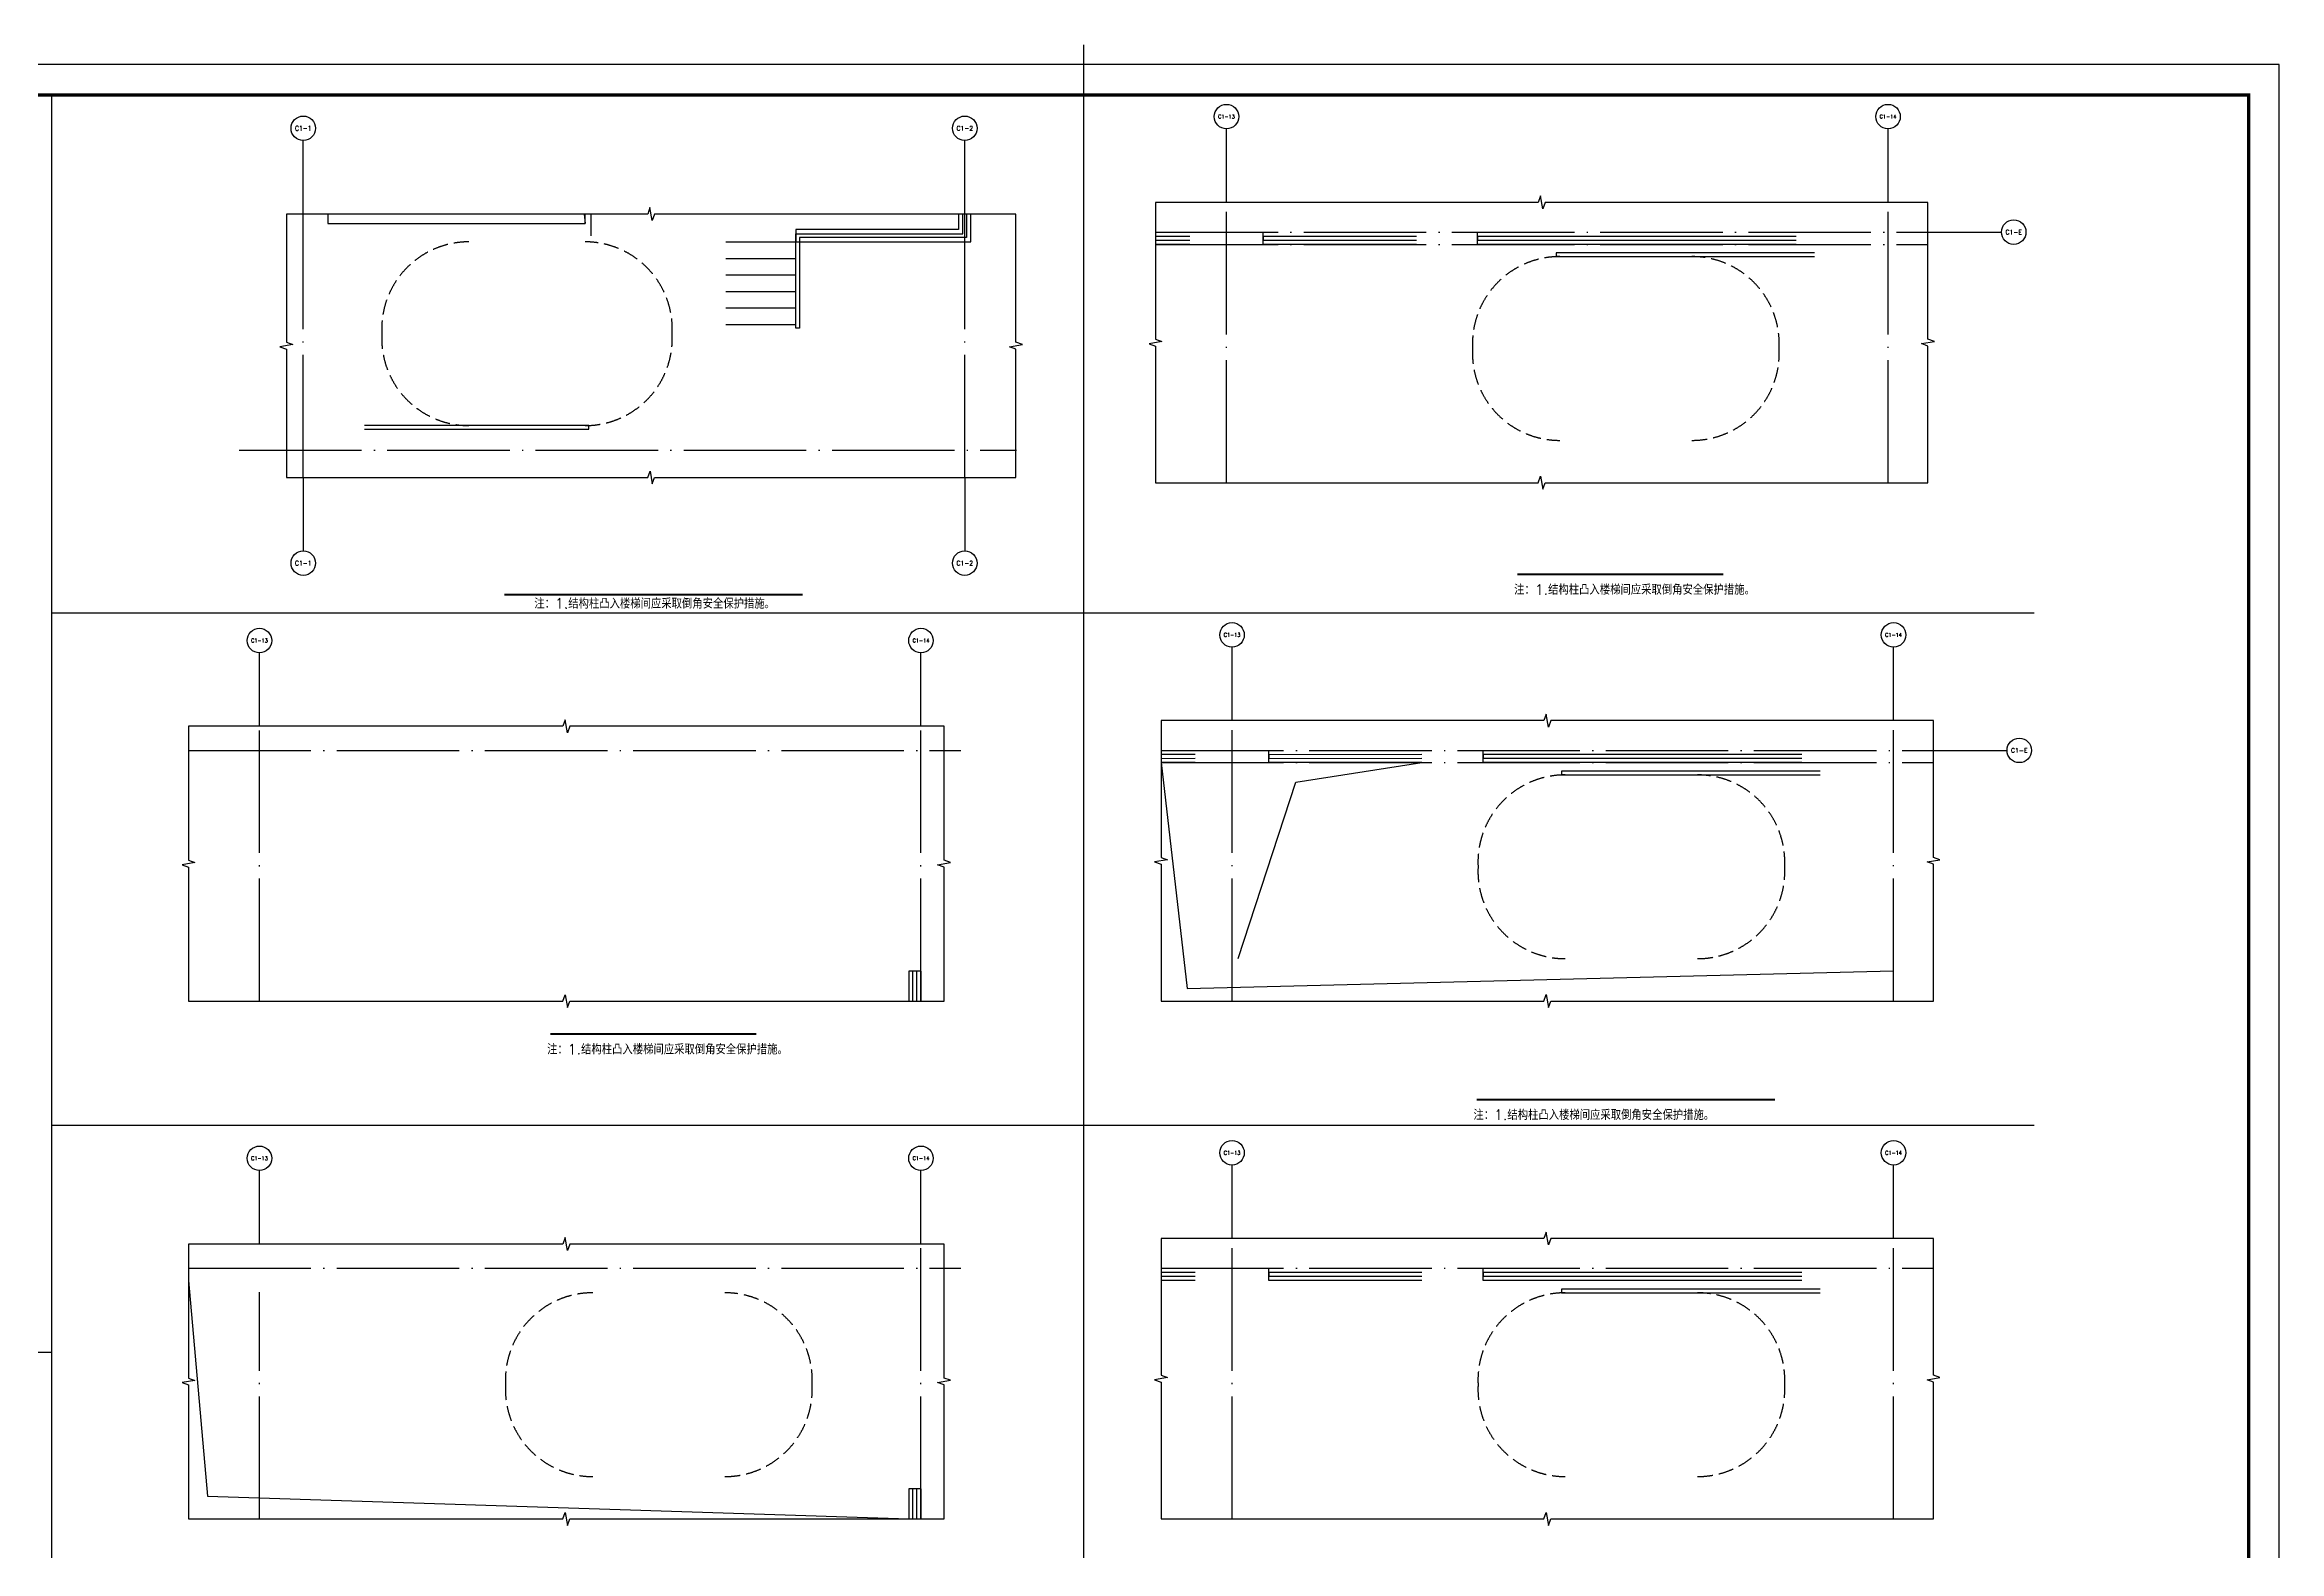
# Model space of a CAD drawing. Extents: x 6843040 to 15500510, y -6507076 to -4940511.
# Drawn here: x 7660280 to 7696762, y -6002124 to -5977528 of the extents above; entities that cross this region are included whole.
import ezdxf
from ezdxf.enums import TextEntityAlignment as Align

# ---------------------------------------------------------------- set-up
doc = ezdxf.new("R2010")
doc.units = 0
doc.header["$LTSCALE"] = 1000
doc.header["$MEASUREMENT"] = 0
doc.linetypes.add('DASH', pattern=[0.35, 0.25, -0.1])
doc.linetypes.add('DOTE', pattern=[2.42, 2, -0.2, 0.02, -0.2])
for name, color, linetype in [('AXIS', 3, 'Continuous'), ('AXIS_TEXT', 7, 'Continuous'), ('DIM_SYMB', 3, 'Continuous'), ('DOTE', 8, 'DOTE'), ('E_LINE_6', 11, 'Continuous'), ('FLOOR', 9, 'Continuous'), ('plan-1', 40, 'Continuous'), ('PUB_HACTH', 8, 'Continuous'), ('PUB_TEXT', 7, 'Continuous'), ('PUB_TITLE', 4, 'Continuous'), ('RAIL', 163, 'Continuous'), ('STAIR', 2, 'Continuous'), ('WINDOW', 4, 'Continuous')]:
    doc.layers.add(name, color=color, linetype=linetype)
doc.styles.add('_HZTXT', font='SIMPLEX', dxfattribs={"width": 0.9, "bigfont": 'HZTXT'})
doc.styles.add('_TCH_AXIS', font='COMPLEX', dxfattribs={"bigfont": 'GBCBIG'})
doc.styles.add('COMPLEX', font='COMPLEX')

# ---------------------------------------------------------------- blocks, each defined once
blk = doc.blocks.new('_AXISO')
blk.add_circle((0, 0), 0.5)
at = {"layer": 'AXIS_TEXT', "style": 'COMPLEX', "width": 1.041667}
blk.add_attdef('A', text='', height=0.56, dxfattribs=at).set_placement((-0.25, -0.28), (0.25, -0.28), align=Align.FIT)

msp = doc.modelspace()

# ---------------------------------------------------------------- linework, layer by layer
msp.add_lwpolyline([(7675201.3, -5980292.8), (7675201.3, -5980546.4)])
at = {"layer": 'AXIS'}
for p, q in [((7664501.3, -5980292.8), (7664501.3, -5979092.9)), ((7675301.3, -5980292.8), (7675301.3, -5979092.9)), ((7679574.2, -5980102.1), (7679574.2, -5978902.1)), ((7690374.2, -5980102.1), (7690374.2, -5978902.1)), ((7691026.9, -5980587.7), (7692226.9, -5980587.7)), ((7664501.3, -5984591.8), (7664501.3, -5985791.8)), ((7675301.3, -5984591.8), (7675301.3, -5985791.8)), ((7663786.2, -5988655.3), (7663786.2, -5987455.3)), ((7674586.2, -5988655.3), (7674586.2, -5987455.3)), ((7679664.5, -5988563.1), (7679664.5, -5987363.2)), ((7690464.5, -5988563.1), (7690464.5, -5987363.2)), ((7691117.2, -5989048.8), (7692317.2, -5989048.8)), ((7691117.2, -5989048.8), (7692317.2, -5989048.8)), ((7663786.2, -5997108.2), (7663786.2, -5995908.2)), ((7674586.2, -5997108.2), (7674586.2, -5995908.2)), ((7679664.5, -5997017.8), (7679664.5, -5995817.9)), ((7690464.5, -5997017.8), (7690464.5, -5995817.9))]:
    msp.add_line(p, q, dxfattribs=at)
at = {"layer": 'DIM_SYMB'}
for points in [[(7676136.7, -5980292.8), (7670237.2, -5980292.8), (7670198.9, -5980397.8), (7670161.9, -5980187.8), (7670124.7, -5980292.8), (7664225.1, -5980292.8)], [(7678415.1, -5980102.1), (7678415.1, -5982334.5), (7678520.1, -5982372.7), (7678310.1, -5982409.7), (7678415.1, -5982447), (7678415.1, -5984679.3)], [(7691026.9, -5980102.1), (7684777.3, -5980102.1), (7684739.1, -5980207.1), (7684702, -5979997.1), (7684664.8, -5980102.1), (7678415.1, -5980102.1)], [(7691026.9, -5984679.3), (7691026.9, -5982447), (7690921.9, -5982408.7), (7691131.9, -5982371.7), (7691026.9, -5982334.5), (7691026.9, -5980102.1)], [(7664225.1, -5980292.8), (7664225.1, -5982386.5), (7664330.1, -5982424.8), (7664120.1, -5982461.8), (7664225.1, -5982499), (7664225.1, -5984592.8)], [(7676136.7, -5984592.8), (7676136.7, -5982499), (7676031.7, -5982460.8), (7676241.7, -5982423.8), (7676136.7, -5982386.5), (7676136.7, -5980292.8)], [(7664225.1, -5984592.8), (7670124.7, -5984592.8), (7670162.9, -5984487.8), (7670199.9, -5984697.8), (7670237.2, -5984592.8), (7676136.7, -5984592.8)], [(7678415.1, -5984679.3), (7684664.8, -5984679.3), (7684703, -5984574.3), (7684740, -5984784.3), (7684777.3, -5984679.3), (7691026.9, -5984679.3)], [(7662627.2, -5988655.3), (7662627.2, -5990842.5), (7662732.2, -5990880.7), (7662522.2, -5990917.7), (7662627.2, -5990955), (7662627.2, -5993142.2)], [(7674962.4, -5988655.3), (7668851.1, -5988655.3), (7668812.8, -5988760.3), (7668775.8, -5988550.3), (7668738.6, -5988655.3), (7662627.2, -5988655.3)], [(7674962.4, -5993142.2), (7674962.4, -5990955), (7674857.4, -5990916.8), (7675067.4, -5990879.7), (7674962.4, -5990842.5), (7674962.4, -5988655.3)], [(7678505.4, -5988563.1), (7678505.4, -5990795.5), (7678610.4, -5990833.7), (7678400.4, -5990870.7), (7678505.4, -5990908), (7678505.4, -5993140.3)], [(7691117.2, -5988563.1), (7684867.6, -5988563.1), (7684829.3, -5988668.1), (7684792.3, -5988458.1), (7684755.1, -5988563.1), (7678505.4, -5988563.1)], [(7691117.2, -5993140.3), (7691117.2, -5990908), (7691012.2, -5990869.8), (7691222.2, -5990832.7), (7691117.2, -5990795.5), (7691117.2, -5988563.1)], [(7662627.2, -5993142.2), (7668738.6, -5993142.2), (7668776.8, -5993037.2), (7668813.8, -5993247.2), (7668851.1, -5993142.2), (7674962.4, -5993142.2)], [(7678505.4, -5993140.3), (7684755.1, -5993140.3), (7684793.3, -5993035.3), (7684830.3, -5993245.3), (7684867.6, -5993140.3), (7691117.2, -5993140.3)], [(7674962.4, -5997108.2), (7668851.1, -5997108.2), (7668812.8, -5997213.2), (7668775.8, -5997003.2), (7668738.6, -5997108.2), (7662627.2, -5997108.2)], [(7678505.4, -5997017.8), (7678505.4, -5999250.2), (7678610.4, -5999288.4), (7678400.4, -5999325.4), (7678505.4, -5999362.7), (7678505.4, -6001595.1)], [(7691117.2, -5997017.8), (7684867.6, -5997017.8), (7684829.3, -5997122.8), (7684792.3, -5996912.8), (7684755.1, -5997017.8), (7678505.4, -5997017.8)], [(7691117.2, -6001595.1), (7691117.2, -5999362.7), (7691012.2, -5999324.5), (7691222.2, -5999287.5), (7691117.2, -5999250.2), (7691117.2, -5997017.8)], [(7662627.2, -5997108.2), (7662627.2, -5999295.4), (7662732.2, -5999333.6), (7662522.2, -5999370.6), (7662627.2, -5999407.9), (7662627.2, -6001595.1)], [(7674962.4, -6001595.1), (7674962.4, -5999407.9), (7674857.4, -5999369.6), (7675067.4, -5999332.6), (7674962.4, -5999295.4), (7674962.4, -5997108.2)], [(7662627.2, -6001595.1), (7668738.6, -6001595.1), (7668776.8, -6001490.1), (7668813.8, -6001700.1), (7668851.1, -6001595.1), (7674962.4, -6001595.1)], [(7678505.4, -6001595.1), (7684755.1, -6001595.1), (7684793.3, -6001490.1), (7684830.3, -6001700.1), (7684867.6, -6001595.1), (7691117.2, -6001595.1)]]:
    msp.add_lwpolyline(points, dxfattribs=at)
at = {"layer": 'DIM_SYMB', "const_width": 35}
for points in [[(7684324.6, -5986175.6), (7687684.9, -5986175.6)], [(7667781.8, -5986506.5), (7672651.9, -5986506.5)], [(7668536.7, -5993680), (7671897, -5993680)], [(7683660, -5994750.4), (7688530.1, -5994750.4)]]:
    msp.add_lwpolyline(points, dxfattribs=at)
at = {"layer": 'DOTE'}
for p, q in [((7679574.2, -5984679.3), (7679574.2, -5980102.1)), ((7690374.2, -5984679.3), (7690374.2, -5980102.1)), ((7664501.3, -5984591.8), (7664501.3, -5980292.8)), ((7669201.3, -5980646.4), (7669201.3, -5980292.8)), ((7675301.3, -5984591.8), (7675301.3, -5980292.8)), ((7678415.1, -5980587.7), (7691026.9, -5980587.7)), ((7678415.1, -5980787.7), (7691026.9, -5980787.7)), ((7663453.5, -5984146.4), (7676145.6, -5984146.4)), ((7663786.2, -5993142.2), (7663786.2, -5988655.3)), ((7674586.2, -5993142.2), (7674586.2, -5988655.3)), ((7679664.5, -5993140.3), (7679664.5, -5988563.1)), ((7690464.5, -5993140.3), (7690464.5, -5988563.1)), ((7662627.2, -5989050.6), (7675237.5, -5989050.6)), ((7678505.4, -5989048.8), (7691117.2, -5989048.8)), ((7678505.4, -5989248.8), (7691117.2, -5989248.8)), ((7679664.5, -6001595.1), (7679664.5, -5997017.8)), ((7690464.5, -6001595.1), (7690464.5, -5997017.8)), ((7674586.2, -6001595.1), (7674586.2, -5997108.2)), ((7662627.2, -5997503.5), (7675237.5, -5997503.5)), ((7678505.4, -5997503.5), (7691117.2, -5997503.5)), ((7663786.2, -6001595.1), (7663786.2, -5997893))]:
    msp.add_line(p, q, dxfattribs=at)
at = {"layer": 'E_LINE_6'}
for points in [[(7664901.3, -5980292.8), (7664901.3, -5980446.4), (7669101.3, -5980446.4), (7669101.3, -5980292.8)], [(7669088.3, -5980292.8), (7669101.3, -5980446.4)]]:
    msp.add_lwpolyline(points, dxfattribs=at)
at = {"layer": 'FLOOR'}
for points in [[(7682674.6, -5980787.3), (7680174.2, -5980787.7), (7680174.2, -5980587.7)], [(7688874.6, -5980787.3), (7683674.2, -5980787.3), (7683674.2, -5980587.3)], [(7678974.2, -5980787.3), (7678415.1, -5980787.4)], [(7679064.5, -5989248.3), (7678505.4, -5989248.4)], [(7682764.9, -5989248.3), (7680264.5, -5989248.8), (7680264.5, -5989048.8)], [(7688964.9, -5989248.3), (7683764.5, -5989248.3), (7683764.5, -5989048.3)], [(7679064.5, -5997703), (7678505.4, -5997703.1)], [(7682764.9, -5997703), (7680264.5, -5997703.5), (7680264.5, -5997503.5)], [(7688964.9, -5997703), (7683764.5, -5997703), (7683764.5, -5997503)]]:
    msp.add_lwpolyline(points, dxfattribs=at)
at = {"layer": 'FLOOR', "linetype": 'DASH'}
for points in [[(7667206.2, -5983746.3, -0.4297216), (7665783.2, -5982246.3, -0.4297216), (7667206.2, -5980746.3)], [(7669101.3, -5983746.3, 0.4297216), (7670524.3, -5982246.3, 0.4297216), (7669101.3, -5980746.3)], [(7685014.2, -5983987.7, -0.4297216), (7683591.2, -5982487.7, -0.4297216), (7685014.2, -5980987.7)], [(7687173.9, -5983987.7, 0.4297216), (7688596.9, -5982487.7, 0.4297216), (7687173.9, -5980987.7)], [(7685104.5, -5992448.8, -0.4297216), (7683681.4, -5990948.8, -0.4297216), (7685104.5, -5989448.8)], [(7687264.2, -5992448.8, 0.4297216), (7688687.2, -5990948.8, 0.4297216), (7687264.2, -5989448.8)], [(7669226.2, -6000903.5, -0.4297216), (7667803.2, -5999403.5, -0.4297216), (7669226.2, -5997903.5)], [(7671385.9, -6000903.5, 0.4297216), (7672809, -5999403.5, 0.4297216), (7671385.9, -5997903.5)], [(7685104.5, -6000903.5, -0.4297216), (7683681.4, -5999403.5, -0.4297216), (7685104.5, -5997903.5)], [(7687264.2, -6000903.5, 0.4297216), (7688687.2, -5999403.5, 0.4297216), (7687264.2, -5997903.5)]]:
    msp.add_lwpolyline(points, format="xyb", dxfattribs=at)
at = {"layer": 'plan-1'}
for points in [[(7678505.4, -5989248.8), (7678934.2, -5992938.4), (7690464.5, -5992648.8)], [(7679764.5, -5992448.8), (7680703.5, -5989569.7), (7682764.9, -5989248.3)], [(7662627.2, -5997703.5), (7662939.1, -6001225.7), (7674386.2, -6001595.1)]]:
    msp.add_lwpolyline(points, dxfattribs=at)
at = {"layer": 'PUB_HACTH'}
for points in [[(7675331.3, -5980292.8), (7675331.3, -5980676.4), (7672601.3, -5980676.4), (7672601.3, -5982156.4), (7672541.3, -5982156.4), (7672541.3, -5982096.4), (7672541.3, -5980616.4), (7675271.3, -5980616.4), (7675271.3, -5980292.8)], [(7675201.3, -5980546.4), (7672541.3, -5980546.4), (7672541.3, -5980746.4), (7675401.3, -5980746.4), (7675401.3, -5980292.8)], [(7671401.3, -5980746.4), (7672541.3, -5980746.4)], [(7671401.3, -5981016.4), (7672541.3, -5981016.4)], [(7671401.3, -5981286.4), (7672541.3, -5981286.4)], [(7671401.3, -5981556.4), (7672541.3, -5981556.4)], [(7671401.3, -5981826.4), (7672541.3, -5981826.4)], [(7671401.3, -5982096.4), (7672541.3, -5982096.4)]]:
    msp.add_lwpolyline(points, dxfattribs=at)
at = {"layer": 'PUB_TITLE'}
for points in [[(7677244.2, -6012543.4), (7677244.2, -5977528.1)], [(7660390.6, -5978349.6), (7660390.6, -6019399.6)], [(7677296.4, -5978343.3), (7693700.4, -5978343.3)], [(7660390.6, -5986804.3), (7692762.5, -5986804.3)], [(7660390.6, -5995165), (7692762.5, -5995165)], [(7623712.5, -5998874.6), (7660390.6, -5998874.6)]]:
    msp.add_lwpolyline(points, dxfattribs=at)
msp.add_lwpolyline([(7622462.5, -6019899.6), (7696762.5, -6019899.6), (7696762.5, -5977849.6), (7622462.5, -5977849.6)], close=True, dxfattribs=at)
at = {"layer": 'PUB_TITLE', "const_width": 50}
msp.add_lwpolyline([(7623712.5, -6019399.6), (7696262.5, -6019399.6), (7696262.5, -5978349.6), (7623712.5, -5978349.6)], close=True, dxfattribs=at)
at = {"layer": 'RAIL'}
for points in [[(7678974.2, -5980657.3), (7678415.1, -5980657.4)], [(7678415.1, -5980717.4), (7678974.2, -5980717.3)], [(7682674.6, -5980657.3), (7680174.2, -5980657.7), (7680174.2, -5980717.7), (7682674.6, -5980717.3)], [(7688874.6, -5980657.3), (7683674.2, -5980657.3), (7683674.2, -5980717.3), (7688874.6, -5980717.3)], [(7679064.5, -5989118.3), (7678505.4, -5989118.4)], [(7678505.4, -5989178.4), (7679064.5, -5989178.3)], [(7682764.9, -5989118.3), (7680264.5, -5989118.8), (7680264.5, -5989178.8), (7682764.9, -5989178.3)], [(7688964.9, -5989118.3), (7683764.5, -5989118.3), (7683764.5, -5989178.3), (7688964.9, -5989178.3)], [(7679064.5, -5997573), (7678505.4, -5997573.1)], [(7678505.4, -5997633.1), (7679064.5, -5997633)], [(7682764.9, -5997573), (7680264.5, -5997573.5), (7680264.5, -5997633.5), (7682764.9, -5997633)], [(7688964.9, -5997573), (7683764.5, -5997573), (7683764.5, -5997633), (7688964.9, -5997633)]]:
    msp.add_lwpolyline(points, dxfattribs=at)
at = {"layer": 'STAIR'}
for points in [[(7689174.2, -5980927.7), (7684954.2, -5980926.5), (7684954.2, -5980986.5), (7689174.2, -5980987.7)], [(7665501.3, -5983806.3), (7669161.3, -5983806.3), (7669161.3, -5983746.3), (7665501.3, -5983746.3)], [(7689264.5, -5989388.8), (7685044.5, -5989387.5), (7685044.5, -5989447.5), (7689264.5, -5989448.8)], [(7689264.5, -5997843.5), (7685044.5, -5997842.2), (7685044.5, -5997902.2), (7689264.5, -5997903.5)]]:
    msp.add_lwpolyline(points, dxfattribs=at)
at = {"layer": 'WINDOW', "extrusion": (0, 0, -1)}
for p, q in [((7674586.2, -5992650.6), (7674386.2, -5992650.6)), ((7674386.2, -5992650.6), (7674386.2, -5993142.2)), ((7674452.9, -5993142.2), (7674452.9, -5992650.6)), ((7674519.6, -5993142.2), (7674519.6, -5992650.6)), ((7674586.2, -5992650.6), (7674586.2, -5993142.2)), ((7674586.2, -6001103.5), (7674386.2, -6001103.5)), ((7674386.2, -6001103.5), (7674386.2, -6001595.1)), ((7674452.9, -6001595.1), (7674452.9, -6001103.5)), ((7674519.6, -6001595.1), (7674519.6, -6001103.5)), ((7674586.2, -6001103.5), (7674586.2, -6001595.1))]:
    msp.add_line(p, q, dxfattribs=at)

# ---------------------------------------------------------------- block references
at = {"layer": 'AXIS'}
ref = msp.add_blockref('_AXISO', (7664501.3, -5978892.9), dxfattribs=dict(at, xscale=400, yscale=400, zscale=400))
ref.add_attrib('A', 'C1-1', dxfattribs={"layer": 'AXIS_TEXT', "height": 79.42, "style": '_TCH_AXIS'}).set_placement((7664367, -5978932.6), (7664635.5, -5978932.6), align=Align.FIT)
ref = msp.add_blockref('_AXISO', (7675301.3, -5978892.9), dxfattribs=dict(at, xscale=400, yscale=400, zscale=400))
ref.add_attrib('A', 'C1-2', dxfattribs={"layer": 'AXIS_TEXT', "height": 74.57, "style": '_TCH_AXIS'}).set_placement((7675166.3, -5978930.2), (7675436.2, -5978930.2), align=Align.FIT)
ref = msp.add_blockref('_AXISO', (7679574.2, -5978702.1), dxfattribs=dict(at, xscale=400, yscale=400, zscale=400))
ref.add_attrib('A', 'C1-13', dxfattribs={"layer": 'AXIS_TEXT', "height": 62.96, "style": '_TCH_AXIS'}).set_placement((7679437.8, -5978733.6), (7679710.6, -5978733.6), align=Align.FIT)
ref = msp.add_blockref('_AXISO', (7690374.2, -5978702.1), dxfattribs=dict(at, xscale=400, yscale=400, zscale=400))
ref.add_attrib('A', 'C1-14', dxfattribs={"layer": 'AXIS_TEXT', "height": 61.67, "style": '_TCH_AXIS'}).set_placement((7690237.6, -5978733), (7690510.8, -5978733), align=Align.FIT)
ref = msp.add_blockref('_AXISO', (7692426.9, -5980587.7), dxfattribs=dict(at, xscale=400, yscale=400, zscale=400))
ref.add_attrib('A', 'C1-E', dxfattribs={"layer": 'AXIS_TEXT', "height": 72.79, "style": '_TCH_AXIS'}).set_placement((7692291.7, -5980624.1), (7692562.1, -5980624.1), align=Align.FIT)
ref = msp.add_blockref('_AXISO', (7664501.3, -5985991.8), dxfattribs=dict(at, xscale=400, yscale=400, zscale=400))
ref.add_attrib('A', 'C1-1', dxfattribs={"layer": 'AXIS_TEXT', "height": 79.42, "style": '_TCH_AXIS'}).set_placement((7664367, -5986031.5), (7664635.5, -5986031.5), align=Align.FIT)
ref = msp.add_blockref('_AXISO', (7675301.3, -5985991.8), dxfattribs=dict(at, xscale=400, yscale=400, zscale=400))
ref.add_attrib('A', 'C1-2', dxfattribs={"layer": 'AXIS_TEXT', "height": 74.57, "style": '_TCH_AXIS'}).set_placement((7675166.3, -5986029.1), (7675436.2, -5986029.1), align=Align.FIT)
ref = msp.add_blockref('_AXISO', (7663786.2, -5987255.3), dxfattribs=dict(at, xscale=400, yscale=400, zscale=400))
ref.add_attrib('A', 'C1-13', dxfattribs={"layer": 'AXIS_TEXT', "height": 62.96, "style": '_TCH_AXIS'}).set_placement((7663649.8, -5987286.8), (7663922.7, -5987286.8), align=Align.FIT)
ref = msp.add_blockref('_AXISO', (7674586.2, -5987255.3), dxfattribs=dict(at, xscale=400, yscale=400, zscale=400))
ref.add_attrib('A', 'C1-14', dxfattribs={"layer": 'AXIS_TEXT', "height": 61.67, "style": '_TCH_AXIS'}).set_placement((7674449.7, -5987286.1), (7674722.8, -5987286.1), align=Align.FIT)
ref = msp.add_blockref('_AXISO', (7679664.5, -5987163.2), dxfattribs=dict(at, xscale=400, yscale=400, zscale=400))
ref.add_attrib('A', 'C1-13', dxfattribs={"layer": 'AXIS_TEXT', "height": 62.96, "style": '_TCH_AXIS'}).set_placement((7679528.1, -5987194.6), (7679800.9, -5987194.6), align=Align.FIT)
ref = msp.add_blockref('_AXISO', (7690464.5, -5987163.2), dxfattribs=dict(at, xscale=400, yscale=400, zscale=400))
ref.add_attrib('A', 'C1-14', dxfattribs={"layer": 'AXIS_TEXT', "height": 61.67, "style": '_TCH_AXIS'}).set_placement((7690327.9, -5987194), (7690601, -5987194), align=Align.FIT)
ref = msp.add_blockref('_AXISO', (7692517.2, -5989048.8), dxfattribs=dict(at, xscale=400, yscale=400, zscale=400))
ref.add_attrib('A', 'C1-E', dxfattribs={"layer": 'AXIS_TEXT', "height": 72.79, "style": '_TCH_AXIS'}).set_placement((7692382, -5989085.2), (7692652.4, -5989085.2), align=Align.FIT)
ref = msp.add_blockref('_AXISO', (7692517.2, -5989048.8), dxfattribs=dict(at, xscale=400, yscale=400, zscale=400))
ref.add_attrib('A', 'C1-E', dxfattribs={"layer": 'AXIS_TEXT', "height": 72.79, "style": '_TCH_AXIS'}).set_placement((7692382, -5989085.2), (7692652.4, -5989085.2), align=Align.FIT)
ref = msp.add_blockref('_AXISO', (7663786.2, -5995708.2), dxfattribs=dict(at, xscale=400, yscale=400, zscale=400))
ref.add_attrib('A', 'C1-13', dxfattribs={"layer": 'AXIS_TEXT', "height": 62.96, "style": '_TCH_AXIS'}).set_placement((7663649.8, -5995739.6), (7663922.7, -5995739.6), align=Align.FIT)
ref = msp.add_blockref('_AXISO', (7674586.2, -5995708.2), dxfattribs=dict(at, xscale=400, yscale=400, zscale=400))
ref.add_attrib('A', 'C1-14', dxfattribs={"layer": 'AXIS_TEXT', "height": 61.67, "style": '_TCH_AXIS'}).set_placement((7674449.7, -5995739), (7674722.8, -5995739), align=Align.FIT)
ref = msp.add_blockref('_AXISO', (7679664.5, -5995617.9), dxfattribs=dict(at, xscale=400, yscale=400, zscale=400))
ref.add_attrib('A', 'C1-13', dxfattribs={"layer": 'AXIS_TEXT', "height": 62.96, "style": '_TCH_AXIS'}).set_placement((7679528.1, -5995649.4), (7679800.9, -5995649.4), align=Align.FIT)
ref = msp.add_blockref('_AXISO', (7690464.5, -5995617.9), dxfattribs=dict(at, xscale=400, yscale=400, zscale=400))
ref.add_attrib('A', 'C1-14', dxfattribs={"layer": 'AXIS_TEXT', "height": 61.67, "style": '_TCH_AXIS'}).set_placement((7690327.9, -5995648.7), (7690601, -5995648.7), align=Align.FIT)

# ---------------------------------------------------------------- texts
at = {"layer": 'PUB_TEXT', "style": '_HZTXT'}
for p in [(7684269.8, -5986507.7), (7668272.7, -5986734.4), (7668481.9, -5994012.2), (7683605.1, -5995082.5)]:
    msp.add_text('注：1.结构柱凸入楼梯间应采取倒角安全保护措施。', height=168.794, dxfattribs=at).set_placement(p)

doc.saveas('drawing.dxf')
